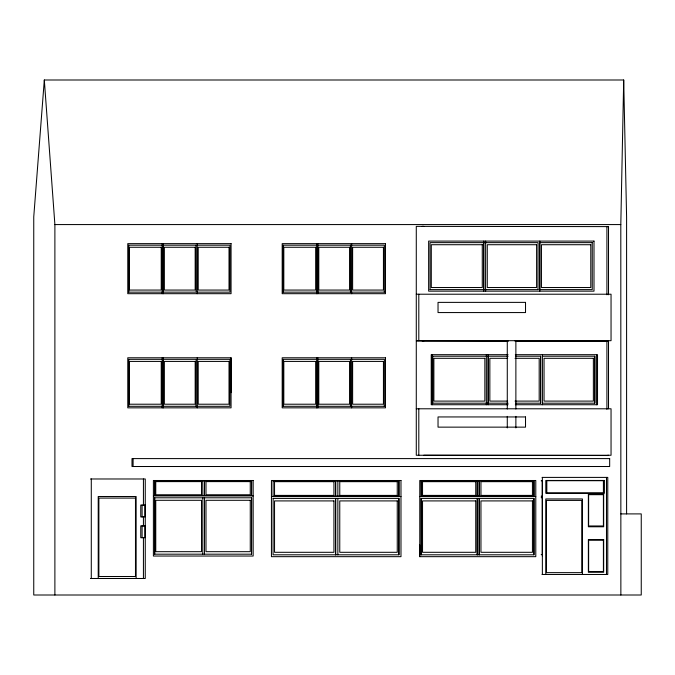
<?xml version="1.0" encoding="UTF-8"?>
<svg xmlns="http://www.w3.org/2000/svg" width="675" height="675" viewBox="0 0 675 675"><rect width="100%" height="100%" fill="white"/><g stroke="black" fill="none" stroke-linecap="round" stroke-linejoin="round"><path stroke-width="1.01" d="M162.203 407.843L162.203 357.784M162.203 293.692L162.203 243.641M163.375 407.843L163.375 357.784M163.375 293.692L163.375 243.641M197.218 407.843L197.218 357.784M197.218 293.692L197.218 243.641M231.061 392.648L231.061 357.784L127.769 357.784L127.769 407.843L231.061 407.843L231.061 357.784M316.626 407.843L316.626 357.784M316.626 293.692L316.626 292.157M317.798 407.843L317.798 357.784M317.798 293.692L317.798 243.641M351.641 407.843L351.641 406.299M351.641 293.692L351.641 292.157M419.774 556.664L419.774 480.499L535.79 480.499L535.79 556.664L419.774 556.664L419.774 544.987M483.764 291.153L483.764 241.093M485.646 291.153L485.646 289.609M486.354 404.73L486.354 354.679M488.227 404.73L488.227 354.679M539.823 291.153L539.823 241.093M542.413 404.73L542.413 354.679M620.865 595.004L620.806 224.573L623.7 79.996L44.314 79.996L33.75 216.861L33.75 595.004L641.25 595.004L641.25 513.903L620.865 513.903M44.314 79.996L54.886 224.573L620.806 224.573M423.782 226.37L416.281 226.37L416.281 340.689L611.044 340.689L611.044 294.216L416.281 294.216M608.513 294.789L608.513 226.614L606.909 226.614L606.909 294.789M196.121 245.185L128.604 245.185L128.604 292.157L196.121 292.157L196.037 245.185M197.134 245.185L229.964 245.185L229.964 292.157L197.134 292.157M351.557 245.185L384.387 245.185L384.303 292.157M430.026 289.609L538.068 289.609M384.387 292.157L351.557 292.157L351.641 243.641M423.782 340.942L416.281 340.942L416.281 455.262L611.044 455.262L611.044 408.788L416.281 408.788M606.909 340.942L608.513 340.942L515.092 340.816M608.513 408.788L608.513 341.187L606.909 341.187L606.909 409.362M508.056 354.679L431.232 354.679L431.232 404.73L508.03 404.73M515.32 354.679L597.527 354.679L597.527 404.73L515.32 404.73M508.148 356.223L432.608 356.223L432.608 403.194L508.148 403.194M515.413 356.223L540.658 356.223L540.658 403.194L515.413 403.194M542.329 356.223L594.835 356.223L594.835 403.194L542.329 403.194M507.701 358.307L489.856 358.307L489.856 401.102L507.701 401.102M515.05 358.307L539.19 358.307L539.19 401.102L515.05 401.102M197.134 359.328L229.964 359.328L229.88 406.299L197.134 406.299M351.557 359.328L384.387 359.328L384.303 406.299M196.121 406.299L128.604 406.299L128.604 359.328L196.121 359.328L196.037 406.299M384.387 406.299L351.557 406.299L351.641 357.784M606.909 455.515L608.513 455.262M542.118 477.402L607.77 477.402L607.77 574.467L542.025 574.467M90.492 478.98L145.26 478.98L145.26 578.492L90.433 578.492M541.207 480.803L542.261 480.803M251.581 480.971L154.626 480.971L154.626 495.458L251.581 495.458L251.581 480.971L251.505 495.458M273.063 480.988L398.933 480.988L398.933 496.066L273.063 496.066L273.147 480.988M421.208 480.988L533.959 480.988L533.959 496.066L421.208 496.066L421.208 480.988L421.293 496.066M153.394 495.939L253.159 495.939M541.207 496.176L542.261 496.176M271.443 496.564L400.984 496.564M419.774 496.564L535.79 496.564M541.207 497.703L542.261 497.703M251.581 497.796L154.626 497.796L154.626 554.183L251.581 554.183L251.581 497.796L251.505 554.183M273.063 498.412L398.933 498.412L398.933 554.808L273.063 554.808L273.147 498.412M421.208 498.412L533.959 498.412L533.959 554.808L421.208 554.808L421.208 498.412L421.293 554.808M541.207 554.513L542.261 554.513M422.179 226.37L608.513 226.614M422.179 340.689L508.241 340.808M422.179 340.942L508.241 341.052M515.092 341.061L608.513 341.187M423.782 455.262L608.513 455.515M623.7 79.996L626.594 216.861L626.594 513.903M606.487 477.402L606.487 574.467M596.59 354.679L596.59 404.73M594.751 356.223L594.751 403.194M582.441 574.467L582.441 498.952L545.805 498.952L545.805 574.467M542.362 477.402L542.362 574.467M542.278 480.499L542.278 555.947M540.574 356.223L540.574 403.194M537.992 289.609L538.068 242.637L430.026 242.637L430.102 289.609M533.883 480.988L533.883 496.066M533.883 498.412L533.883 554.808M515.877 340.689L515.877 409.008M515.877 416.365L515.877 427.925M507.279 340.689L507.279 409.008M507.279 416.365L507.279 427.925M488.152 356.223L488.152 403.194M485.646 241.093L485.561 289.609M483.688 242.637L483.688 289.609M479.25 480.988L479.25 496.066M479.25 498.412L479.25 554.808M479.174 480.988L479.174 496.066M479.174 498.412L479.174 554.808M432.692 356.223L432.692 403.194M432.169 354.679L432.169 404.73M418.804 294.216L418.804 340.689M418.804 408.788L418.804 455.262M398.858 480.988L398.858 496.066M398.858 498.412L398.858 554.808M350.46 245.185L350.46 292.157M350.46 359.328L350.46 406.299M337.854 480.988L337.854 496.066M337.854 498.412L337.854 554.808M335.669 480.988L335.669 496.066M335.669 498.412L335.669 554.808M335.585 480.988L335.585 496.066M335.585 498.412L335.585 554.808M317.714 245.185L317.714 292.157M317.714 359.328L317.714 406.299M316.626 243.641L316.541 292.157M283.103 245.185L283.103 292.157M283.103 359.328L283.103 406.299M204.542 480.971L204.457 495.458M204.542 497.796L204.457 554.183M202.77 480.971L202.854 495.458M202.854 497.796L202.77 554.183M163.291 245.185L163.291 292.157M163.291 359.328L163.291 406.299M154.702 480.971L154.702 495.458M154.702 497.796L154.702 554.183M143.429 478.98L143.429 505.17M143.429 516.687L143.429 526.12M143.429 537.638L143.429 578.492M142.096 505.06L142.096 516.932M142.096 525.85L142.096 537.722M136.139 578.492L136.131 496.513L98.221 496.513L98.229 578.492M133.093 458.595L133.093 466.509M128.68 245.185L128.68 292.157M128.68 359.328L128.68 406.299M91.285 478.98L91.285 578.492M54.886 224.573L54.886 595.004M231.061 243.641L231.061 293.692L127.769 293.692L127.769 243.641L231.061 243.641M385.484 243.641L385.484 293.692L282.192 293.692L282.192 243.641L385.484 243.641M594 241.093L428.642 241.093L428.65 291.153L594 291.153L594 241.093M592.245 242.637L539.738 242.637L539.738 289.609L592.245 289.609L592.245 242.637M482.271 244.721L431.291 244.721L431.291 287.525L482.271 287.525L482.271 244.721M536.608 244.721L487.274 244.721L487.274 287.525L536.608 287.525L536.608 244.721M590.785 244.721L541.451 244.721L541.451 287.525L590.785 287.525L590.785 244.721M350.544 245.185L283.027 245.185L283.027 292.157L350.544 292.157L350.544 245.185M161.241 247.269L129.389 247.269L129.389 290.064L161.241 290.064L161.241 247.269M195.176 247.269L164.363 247.269L164.363 290.064L195.176 290.064L195.176 247.269M229.019 247.269L198.205 247.269L198.205 290.064L229.019 290.064L229.019 247.269M315.664 247.269L283.812 247.269L283.812 290.064L315.664 290.064L315.664 247.269M349.599 247.269L318.786 247.269L318.786 290.064L349.599 290.064L349.599 247.269M383.442 247.269L352.628 247.269L352.628 290.064L383.442 290.064L383.442 247.269M525.521 302.375L438.033 302.375L438.033 312.567L525.521 312.567L525.521 302.375M385.484 357.784L282.192 357.784L282.192 407.843L385.484 407.843L385.484 357.784M484.861 358.307L433.873 358.307L433.873 401.102L484.861 401.102L484.861 358.307M593.367 358.307L544.042 358.307L544.042 401.102L593.367 401.102L593.367 358.307M350.544 359.328L283.027 359.328L283.027 406.299L350.544 406.299L350.544 359.328M161.241 361.412L129.389 361.412L129.389 404.215L161.241 404.215L161.241 361.412M195.176 361.412L164.363 361.412L164.363 404.215L195.176 404.215L195.176 361.412M229.019 361.412L198.205 361.412L198.205 404.215L229.019 404.215L229.019 361.412M315.664 361.412L283.812 361.412L283.812 404.215L315.664 404.215L315.664 361.412M349.599 361.412L318.786 361.412L318.786 404.215L349.599 404.215L349.599 361.412M383.442 361.412L352.628 361.412L352.628 404.215L383.442 404.215L383.442 361.412M525.521 416.948L438.033 416.948L438.033 427.14L525.521 427.14L525.521 416.948M609.668 458.595L132.005 458.595L132.005 466.509L609.668 466.509L609.668 458.595M253.159 480.499L153.394 480.499L153.394 556.04L253.159 556.04L253.159 480.499M400.984 480.499L271.443 480.499L271.443 556.664L400.984 556.664L400.984 480.499M604.42 480.457L545.805 480.457L545.805 493.273L604.42 493.273L604.42 480.457M603.408 480.701L546.817 480.701L546.817 492.969L603.408 492.969L603.408 480.701M201.513 481.612L155.756 481.612L155.756 494.817L201.513 494.817L201.513 481.612M250.265 481.612L205.993 481.612L205.993 494.817L250.265 494.817L250.265 481.612M333.939 481.663L274.539 481.663L274.539 495.399L333.939 495.399L333.939 481.663M397.246 481.663L339.761 481.663L339.761 495.399L397.246 495.399L397.246 481.663M475.74 481.663L422.533 481.663L422.533 495.399L475.74 495.399L475.74 481.663M532.44 481.663L480.954 481.663L480.954 495.399L532.44 495.399L532.44 481.663M603.669 494.049L588.364 494.049L588.364 526.77L603.669 526.77L603.669 494.049M603.408 494.674L588.625 494.674L588.625 525.977L603.408 525.977L603.408 494.674M135.481 498.091L98.879 498.091L98.879 576.517L135.481 576.517L135.481 498.091M201.513 500.293L155.756 500.293L155.756 551.678L201.513 551.678L201.513 500.293M250.265 500.293L205.993 500.293L205.993 551.678L250.265 551.678L250.265 500.293M581.808 500.403L546.438 500.403L546.438 572.645L581.808 572.645L581.808 500.403M333.939 500.917L274.539 500.917L274.539 552.302L333.939 552.302L333.939 500.917M397.246 500.917L339.761 500.917L339.761 552.302L397.246 552.302L397.246 500.917M475.74 500.917L422.533 500.917L422.533 552.302L475.74 552.302L475.74 500.917M532.44 500.917L480.954 500.917L480.954 552.302L532.44 552.302L532.44 500.917M144.939 505.06L140.754 505.06L140.754 516.932L144.939 516.932L144.939 505.06M144.939 525.85L140.754 525.85L140.754 537.722L144.939 537.722L144.939 525.85M603.669 539.57L588.364 539.57L588.364 572.282L603.669 572.282L603.669 539.57M603.408 540.194L588.625 540.194L588.625 571.497L603.408 571.497L603.408 540.194M477.292 496.066L477.292 480.988L477.208 496.066M477.292 554.808L477.292 498.412L477.208 554.808"/></g></svg>
